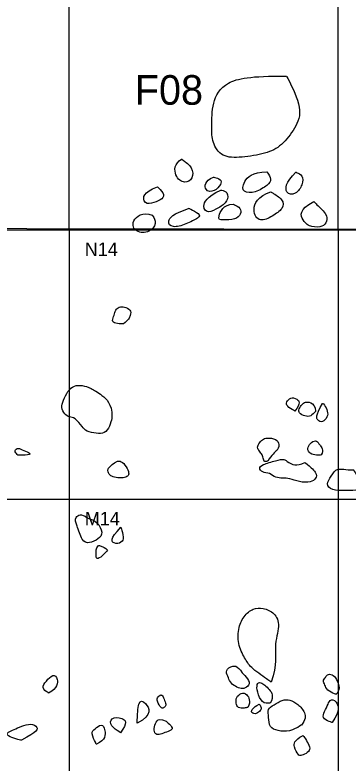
# Model space of a CAD drawing. Extents: x -0.1 to 21.1, y -1.4 to 23.5.
# Drawn here: x 12.799 to 14.037, y 14.022 to 16.799 of the extents above; entities that cross this region are included whole.
import ezdxf

# ---------------------------------------------------------------- set-up
doc = ezdxf.new("R2010")
doc.units = 0
for name, color, linetype in [('Cobbles n Brick', 7, 'Continuous'), ('Feature Numbers', 7, 'Continuous'), ('House 20 Boundary', 7, 'Continuous'), ('Limestone Cobbles', 7, 'Continuous'), ('Postholes', 7, 'Continuous'), ('Quadrat Boundary', 7, 'Continuous'), ('Quadrat IDs', 7, 'Continuous'), ('Quadrat Outlines', 7, 'Continuous')]:
    doc.layers.add(name, color=color, linetype=linetype)

msp = doc.modelspace()

# ---------------------------------------------------------------- linework, layer by layer
at = {"layer": 'Cobbles n Brick'}
for points in [[(13.418, 16.2639), (13.3903, 16.2473), (13.3903, 16.1975), (13.4305, 16.1712), (13.4609, 16.1906), (13.4609, 16.2335), (13.418, 16.2639), (13.418, 16.2639), (13.418, 16.2639)], [(13.537, 16.1975), (13.5024, 16.1823), (13.5024, 16.1422), (13.5412, 16.1422), (13.5661, 16.1712), (13.5661, 16.1892), (13.537, 16.1975), (13.537, 16.1975), (13.537, 16.1975)], [(13.7349, 16.2169), (13.6809, 16.2169), (13.6435, 16.1767), (13.6435, 16.138), (13.692, 16.138), (13.7404, 16.1684), (13.7542, 16.1878), (13.7349, 16.2169), (13.7349, 16.2169), (13.7349, 16.2169)], [(13.8428, 16.2155), (13.8026, 16.1767), (13.8026, 16.1311), (13.8428, 16.1311), (13.8691, 16.1698), (13.8691, 16.2044), (13.8428, 16.2155), (13.8428, 16.2155), (13.8428, 16.2155)], [(13.3281, 16.1615), (13.2741, 16.1408), (13.2741, 16.0979), (13.3046, 16.0979), (13.3419, 16.1117), (13.3585, 16.1297), (13.3281, 16.1615), (13.3281, 16.1615), (13.3281, 16.1615)], [(13.5633, 16.1491), (13.5107, 16.1242), (13.4927, 16.0827), (13.5149, 16.0619), (13.5564, 16.0827), (13.591, 16.1062), (13.591, 16.1435), (13.5633, 16.1491), (13.5633, 16.1491), (13.5633, 16.1491)], [(13.7501, 16.1422), (13.7003, 16.1269), (13.6754, 16.0702), (13.7086, 16.0273), (13.7556, 16.0522), (13.7971, 16.0799), (13.7971, 16.1145), (13.7501, 16.1422), (13.7501, 16.1422), (13.7501, 16.1422)], [(13.6103, 16.0965), (13.573, 16.0965), (13.5481, 16.0384), (13.5661, 16.0384), (13.62, 16.0384), (13.6394, 16.0591), (13.6394, 16.0827), (13.6103, 16.0965), (13.6103, 16.0965), (13.6103, 16.0965)], [(13.9092, 16.1062), (13.8525, 16.0785), (13.8677, 16.0287), (13.9009, 16.0107), (13.9438, 16.0107), (13.9596, 16.0333), (13.9596, 16.0578), (13.9092, 16.1062), (13.9092, 16.1062), (13.9092, 16.1062)], [(13.3087, 16.0564), (13.2727, 16.0702), (13.2257, 16.0329), (13.2464, 15.99), (13.3004, 15.99), (13.3281, 16.0259), (13.3087, 16.0564), (13.3087, 16.0564), (13.3087, 16.0564)], [(13.4457, 16.0813), (13.3848, 16.0605), (13.3599, 16.0315), (13.3834, 16.0066), (13.4332, 16.0218), (13.4858, 16.0467), (13.4858, 16.0605), (13.4457, 16.0813), (13.4457, 16.0813), (13.4457, 16.0813)]]:
    msp.add_open_spline(points, degree=3, dxfattribs=at)
at = {"layer": 'House 20 Boundary'}
msp.add_lwpolyline([(20.1575, 15.9932), (7.7219, 16.0137), (7.7219, 10), (20.1575, 10), (20.1575, 15.9932)], dxfattribs=at)
at = {"layer": 'Limestone Cobbles'}
for points in [[(13.2021, 15.6523), (13.2192, 15.6663), (13.2297, 15.6838), (13.2297, 15.7056), (13.2047, 15.7158), (13.1851, 15.7158), (13.1717, 15.704), (13.1682, 15.6845), (13.1574, 15.6636), (13.1704, 15.6525), (13.2021, 15.6523), (13.2021, 15.6523), (13.2021, 15.6523)], [(13.1592, 15.307), (13.1592, 15.357), (13.118, 15.3905), (13.0801, 15.4147), (13.0488, 15.4246), (13.0186, 15.4246), (12.9944, 15.4032), (12.9779, 15.3674), (12.9691, 15.3416), (12.9834, 15.3158), (13.0005, 15.3054), (13.0202, 15.3054), (13.0516, 15.268), (13.0614, 15.2526), (13.1032, 15.2449), (13.1318, 15.2449), (13.1521, 15.2702), (13.1592, 15.307), (13.1592, 15.307), (13.1592, 15.307)], [(13.8386, 15.3285), (13.8628, 15.3577), (13.8463, 15.3767), (13.8217, 15.3801), (13.807, 15.3617), (13.807, 15.3466), (13.8386, 15.3285), (13.8386, 15.3285), (13.8386, 15.3285)], [(13.9155, 15.3278), (13.9155, 15.3477), (13.8962, 15.3625), (13.8762, 15.3625), (13.8661, 15.3545), (13.8526, 15.3354), (13.8526, 15.3213), (13.8768, 15.3081), (13.8986, 15.3081), (13.9155, 15.3278), (13.9155, 15.3278), (13.9155, 15.3278)], [(13.9412, 15.357), (13.9148, 15.3107), (13.9231, 15.2922), (13.9412, 15.2852), (13.9618, 15.307), (13.9618, 15.3263), (13.948, 15.3546), (13.9412, 15.357), (13.9412, 15.357), (13.9412, 15.357)], [(13.7381, 15.143), (13.7516, 15.1661), (13.7792, 15.1832), (13.7823, 15.2118), (13.7629, 15.2287), (13.7264, 15.2287), (13.7163, 15.2213), (13.6997, 15.2017), (13.6997, 15.186), (13.7147, 15.1725), (13.7196, 15.1599), (13.7236, 15.1387), (13.7381, 15.143), (13.7381, 15.143), (13.7381, 15.143)], [(13.9372, 15.1654), (13.9477, 15.1854), (13.9289, 15.2041), (13.9216, 15.2204), (13.8998, 15.2148), (13.8854, 15.1943), (13.8884, 15.1737), (13.9139, 15.1633), (13.9372, 15.1654), (13.9372, 15.1654), (13.9372, 15.1654)], [(12.809, 15.1646), (12.8576, 15.1646), (12.8576, 15.1721), (12.8301, 15.1821), (12.81, 15.1936), (12.794, 15.1826), (12.809, 15.1646), (12.809, 15.1646), (12.809, 15.1646)], [(13.1795, 15.143), (13.1468, 15.1218), (13.1406, 15.1072), (13.1509, 15.0893), (13.1657, 15.0825), (13.1968, 15.0784), (13.216, 15.085), (13.2238, 15.0934), (13.2174, 15.1148), (13.1982, 15.142), (13.1795, 15.143), (13.1795, 15.143), (13.1795, 15.143)], [(13.8764, 15.1375), (13.8442, 15.121), (13.8098, 15.14), (13.8015, 15.151), (13.7711, 15.1464), (13.7147, 15.1286), (13.7048, 15.117), (13.7162, 15.0995), (13.7463, 15.0995), (13.7665, 15.0798), (13.7939, 15.0798), (13.8184, 15.0798), (13.8546, 15.0639), (13.9001, 15.0639), (13.9173, 15.0777), (13.924, 15.0983), (13.8764, 15.1375), (13.8764, 15.1375), (13.8764, 15.1375)], [(14.0567, 15.1099), (14.0272, 15.1099), (13.9945, 15.1208), (13.9748, 15.0859), (13.953, 15.0575), (13.9737, 15.0335), (14.0305, 15.0335), (14.0796, 15.0335), (14.0959, 15.0509), (14.0567, 15.1099), (14.0567, 15.1099), (14.0567, 15.1099)], [(13.0668, 14.9318), (13.0451, 14.9506), (13.018, 14.9337), (13.0275, 14.9078), (13.0475, 14.8441), (13.0738, 14.8358), (13.1104, 14.8527), (13.1277, 14.8748), (13.1057, 14.9184), (13.0668, 14.9318), (13.0668, 14.9318), (13.0668, 14.9318)], [(13.1919, 14.8971), (13.1487, 14.8522), (13.1664, 14.8326), (13.1962, 14.8393), (13.2045, 14.8577), (13.1919, 14.8971), (13.1919, 14.8971), (13.1919, 14.8971)], [(13.1431, 14.8119), (13.1321, 14.8233), (13.1207, 14.8233), (13.1097, 14.8335), (13.0999, 14.817), (13.0999, 14.7997), (13.0999, 14.7741), (13.1235, 14.7898), (13.1431, 14.8119), (13.1431, 14.8119), (13.1431, 14.8119)], [(13.7511, 14.3216), (13.773, 14.3893), (13.7584, 14.4569), (13.7858, 14.5328), (13.7648, 14.5813), (13.72, 14.5978), (13.6843, 14.5978), (13.6477, 14.5676), (13.6267, 14.52), (13.6267, 14.4569), (13.6578, 14.4021), (13.6743, 14.3755), (13.7511, 14.3216), (13.7511, 14.3216), (13.7511, 14.3216)], [(13.6432, 14.3559), (13.6258, 14.3866), (13.5952, 14.3806), (13.5805, 14.3601), (13.5924, 14.3386), (13.6002, 14.3166), (13.6249, 14.3024), (13.6432, 14.2951), (13.6665, 14.3047), (13.6734, 14.3267), (13.6432, 14.3559), (13.6432, 14.3559), (13.6432, 14.3559)], [(12.9238, 14.2813), (12.9581, 14.2994), (12.9581, 14.3398), (12.941, 14.3529), (12.9137, 14.3257), (12.8956, 14.3004), (12.9238, 14.2813), (12.9238, 14.2813), (12.9238, 14.2813)], [(13.9916, 14.2765), (14.0084, 14.2924), (13.9978, 14.3292), (13.9827, 14.3488), (13.9614, 14.3537), (13.9525, 14.339), (13.9418, 14.3267), (13.9512, 14.3124), (13.9565, 14.2916), (13.9916, 14.2765), (13.9916, 14.2765), (13.9916, 14.2765)], [(13.7474, 14.2439), (13.7615, 14.2696), (13.746, 14.2965), (13.7085, 14.3258), (13.6975, 14.3157), (13.6975, 14.2869), (13.7172, 14.2417), (13.7474, 14.2439), (13.7474, 14.2439), (13.7474, 14.2439)], [(13.6642, 14.2283), (13.6761, 14.2507), (13.6601, 14.2823), (13.6395, 14.2823), (13.6199, 14.2658), (13.6199, 14.2434), (13.6258, 14.2251), (13.6528, 14.2251), (13.6642, 14.2283), (13.6642, 14.2283), (13.6642, 14.2283)], [(13.2529, 14.1692), (13.3134, 14.2005), (13.2801, 14.255), (13.2559, 14.255), (13.2529, 14.1692), (13.2529, 14.1692), (13.2529, 14.1692)], [(13.3405, 14.2742), (13.3214, 14.2654), (13.332, 14.2415), (13.3432, 14.2221), (13.3524, 14.2275), (13.3623, 14.2347), (13.3548, 14.2534), (13.347, 14.2739), (13.3405, 14.2742), (13.3405, 14.2742), (13.3405, 14.2742)], [(13.8638, 14.1624), (13.8793, 14.1824), (13.8793, 14.2094), (13.8499, 14.2412), (13.8206, 14.2575), (13.7928, 14.2575), (13.7601, 14.2367), (13.736, 14.2224), (13.7426, 14.1922), (13.7426, 14.1534), (13.7756, 14.1408), (13.8193, 14.1363), (13.8638, 14.1624), (13.8638, 14.1624), (13.8638, 14.1624)], [(13.9774, 14.1722), (14.0097, 14.2175), (13.9917, 14.2575), (13.9672, 14.2575), (13.9615, 14.2347), (13.9435, 14.2057), (13.9435, 14.1845), (13.9774, 14.1722), (13.9774, 14.1722), (13.9774, 14.1722)], [(13.7065, 14.2404), (13.6814, 14.2264), (13.6724, 14.2095), (13.6913, 14.2017), (13.7086, 14.2124), (13.7164, 14.2268), (13.7065, 14.2404), (13.7065, 14.2404), (13.7065, 14.2404)], [(13.1905, 14.1343), (13.2198, 14.1716), (13.1986, 14.1918), (13.1522, 14.1918), (13.1522, 14.1585), (13.1905, 14.1343), (13.1905, 14.1343), (13.1905, 14.1343)], [(13.3602, 14.1771), (13.3391, 14.1877), (13.3252, 14.1795), (13.3156, 14.1567), (13.3156, 14.1301), (13.335, 14.1246), (13.3545, 14.1352), (13.381, 14.1423), (13.3858, 14.155), (13.3602, 14.1771), (13.3602, 14.1771), (13.3602, 14.1771)], [(12.8232, 14.106), (12.8838, 14.139), (12.8838, 14.1555), (12.8591, 14.1697), (12.8224, 14.1585), (12.794, 14.1457), (12.773, 14.136), (12.7641, 14.1263), (12.7955, 14.112), (12.8232, 14.106), (12.8232, 14.106), (12.8232, 14.106)], [(13.1013, 14.0913), (13.1356, 14.1064), (13.1356, 14.1488), (13.1205, 14.169), (13.0942, 14.1478), (13.0801, 14.1347), (13.1013, 14.0913), (13.1013, 14.0913), (13.1013, 14.0913)], [(13.8695, 14.1236), (13.8347, 14.1062), (13.8347, 14.0806), (13.8521, 14.0486), (13.8622, 14.0486), (13.8878, 14.0596), (13.8978, 14.0751), (13.886, 14.0998), (13.8695, 14.1236), (13.8695, 14.1236), (13.8695, 14.1236)]]:
    msp.add_open_spline(points, degree=3, dxfattribs=at)
at = {"layer": 'Postholes'}
msp.add_open_spline([(13.8082, 16.5725), (13.674, 16.5725), (13.5744, 16.5558), (13.5301, 16.4728), (13.5301, 16.3815), (13.5301, 16.3262), (13.5661, 16.2694), (13.6394, 16.2694), (13.7321, 16.2833), (13.7902, 16.3123), (13.8414, 16.3787), (13.8704, 16.4479), (13.8082, 16.5725), (13.8082, 16.5725), (13.8082, 16.5725)], degree=3, dxfattribs=at)
at = {"layer": 'Quadrat Boundary'}
for points in [[(13, 16), (13, 23), (13, 23)], [(14, 16), (14, 23), (14, 23)]]:
    msp.add_lwpolyline(points, dxfattribs=at)
at = {"layer": 'Quadrat Outlines'}
for p, q in [((19, 16), (12, 16)), ((13, 16), (13, 2)), ((14, 16), (14, 2)), ((19, 15), (12, 15))]:
    msp.add_line(p, q, dxfattribs=at)

# ---------------------------------------------------------------- texts
at = {"layer": 'Feature Numbers'}
msp.add_text('F08', height=0.11, dxfattribs=at).set_placement((13.2441, 16.4659))
at = {"layer": 'Quadrat IDs'}
for s, p in [('N14', (13.0581, 15.9043)), ('M14', (13.0581, 14.9043))]:
    msp.add_text(s, height=0.05, dxfattribs=at).set_placement(p)

doc.saveas('drawing.dxf')
